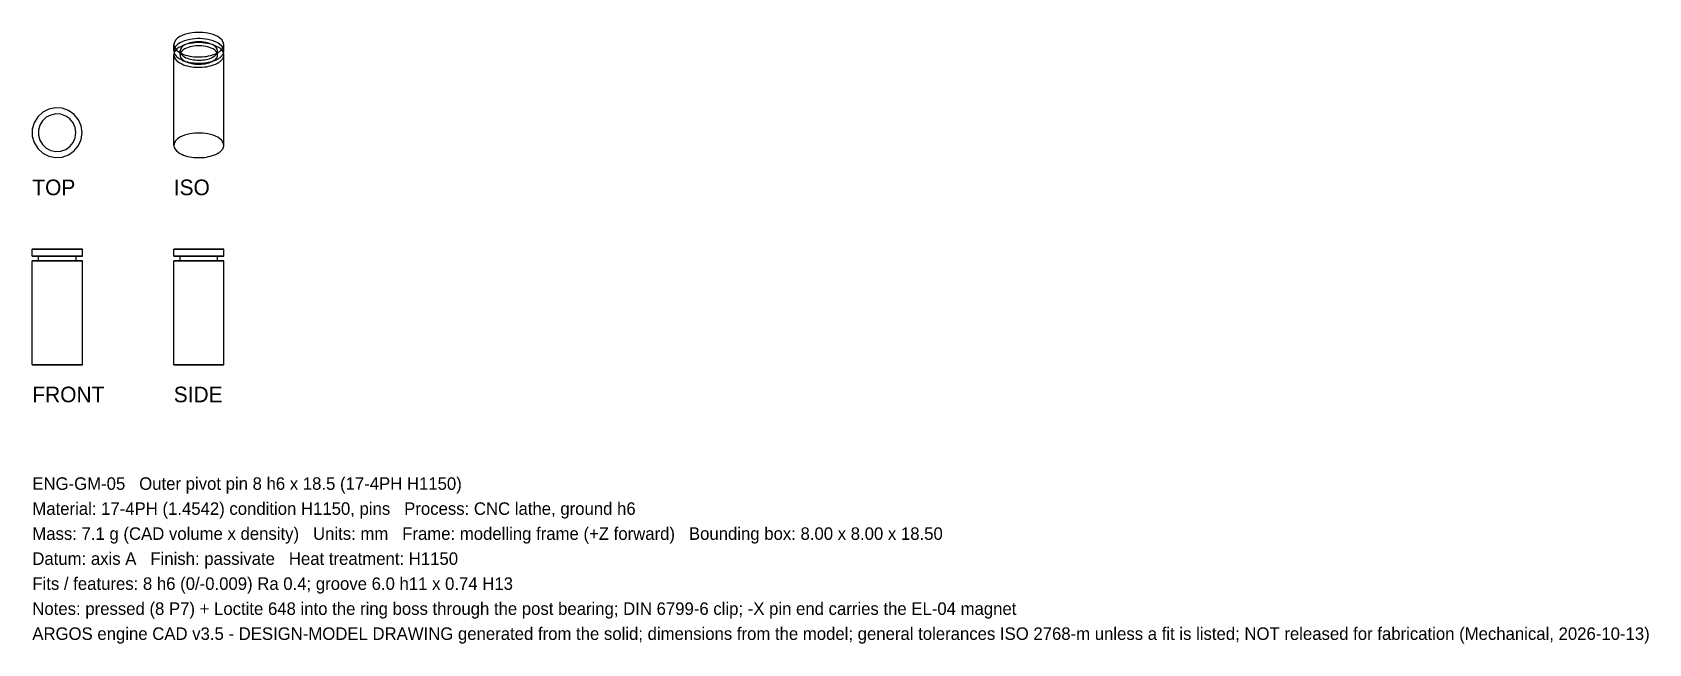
# Model space of a CAD drawing. Header units: millimetres. Extents: x 0 to 258, y -45 to 53.
import ezdxf

# ---------------------------------------------------------------- set-up
doc = ezdxf.new("R2010")
doc.units = ezdxf.units.MM
for name, color, linetype in [('FRONT_HIDDEN', 8, 'CONTINUOUS'), ('FRONT_VISIBLE', 7, 'Continuous'), ('ISO_HIDDEN', 8, 'CONTINUOUS'), ('ISO_VISIBLE', 7, 'Continuous'), ('SIDE_HIDDEN', 8, 'CONTINUOUS'), ('SIDE_VISIBLE', 7, 'Continuous'), ('TOP_HIDDEN', 8, 'CONTINUOUS'), ('TOP_VISIBLE', 7, 'Continuous')]:
    doc.layers.add(name, color=color, linetype=linetype)

msp = doc.modelspace()

# ---------------------------------------------------------------- linework, layer by layer
at = {"layer": 'FRONT_HIDDEN'}
for points in [[(8, 18.5), (7.65, 18.5), (7.3, 18.5), (6.96, 18.5), (6.61, 18.5), (6.26, 18.5), (5.91, 18.5), (5.57, 18.5), (5.22, 18.5), (4.87, 18.5), (4.52, 18.5), (4.17, 18.5), (3.83, 18.5), (3.48, 18.5), (3.13, 18.5), (2.78, 18.5), (2.43, 18.5), (2.09, 18.5), (1.74, 18.5), (1.39, 18.5), (1.04, 18.5), (0.7, 18.5), (0.35, 18.5), (0, 18.5)], [(8, 17.34), (7.65, 17.34), (7.3, 17.34), (6.96, 17.34), (6.61, 17.34), (6.26, 17.34), (5.91, 17.34), (5.57, 17.34), (5.22, 17.34), (4.87, 17.34), (4.52, 17.34), (4.17, 17.34), (3.83, 17.34), (3.48, 17.34), (3.13, 17.34), (2.78, 17.34), (2.43, 17.34), (2.09, 17.34), (1.74, 17.34), (1.39, 17.34), (1.04, 17.34), (0.7, 17.34), (0.35, 17.34), (0, 17.34)], [(8, 16.6), (7.65, 16.6), (7.3, 16.6), (6.96, 16.6), (6.61, 16.6), (6.26, 16.6), (5.91, 16.6), (5.57, 16.6), (5.22, 16.6), (4.87, 16.6), (4.52, 16.6), (4.17, 16.6), (3.83, 16.6), (3.48, 16.6), (3.13, 16.6), (2.78, 16.6), (2.43, 16.6), (2.09, 16.6), (1.74, 16.6), (1.39, 16.6), (1.04, 16.6), (0.7, 16.6), (0.35, 16.6), (0, 16.6)], [(7, 17.34), (6.74, 17.34), (6.48, 17.34), (6.22, 17.34), (5.96, 17.34), (5.7, 17.34), (5.43, 17.34), (5.17, 17.34), (4.91, 17.34), (4.65, 17.34), (4.39, 17.34), (4.13, 17.34), (3.87, 17.34), (3.61, 17.34), (3.35, 17.34), (3.09, 17.34), (2.83, 17.34), (2.57, 17.34), (2.3, 17.34), (2.04, 17.34), (1.78, 17.34), (1.52, 17.34), (1.26, 17.34), (1, 17.34)], [(1, 17.34), (1.26, 17.34), (1.52, 17.34), (1.78, 17.34), (2.04, 17.34), (2.3, 17.34), (2.57, 17.34), (2.83, 17.34), (3.09, 17.34), (3.35, 17.34), (3.61, 17.34), (3.87, 17.34), (4.13, 17.34), (4.39, 17.34), (4.65, 17.34), (4.91, 17.34), (5.17, 17.34), (5.43, 17.34), (5.7, 17.34), (5.96, 17.34), (6.22, 17.34), (6.48, 17.34), (6.74, 17.34), (7, 17.34)], [(7, 16.6), (6.74, 16.6), (6.48, 16.6), (6.22, 16.6), (5.96, 16.6), (5.7, 16.6), (5.43, 16.6), (5.17, 16.6), (4.91, 16.6), (4.65, 16.6), (4.39, 16.6), (4.13, 16.6), (3.87, 16.6), (3.61, 16.6), (3.35, 16.6), (3.09, 16.6), (2.83, 16.6), (2.57, 16.6), (2.3, 16.6), (2.04, 16.6), (1.78, 16.6), (1.52, 16.6), (1.26, 16.6), (1, 16.6)], [(1, 16.6), (1.26, 16.6), (1.52, 16.6), (1.78, 16.6), (2.04, 16.6), (2.3, 16.6), (2.57, 16.6), (2.83, 16.6), (3.09, 16.6), (3.35, 16.6), (3.61, 16.6), (3.87, 16.6), (4.13, 16.6), (4.39, 16.6), (4.65, 16.6), (4.91, 16.6), (5.17, 16.6), (5.43, 16.6), (5.7, 16.6), (5.96, 16.6), (6.22, 16.6), (6.48, 16.6), (6.74, 16.6), (7, 16.6)], [(8, 0), (7.65, 0), (7.3, 0), (6.96, 0), (6.61, 0), (6.26, 0), (5.91, 0), (5.57, 0), (5.22, 0), (4.87, 0), (4.52, 0), (4.17, 0), (3.83, 0), (3.48, 0), (3.13, 0), (2.78, 0), (2.43, 0), (2.09, 0), (1.74, 0), (1.39, 0), (1.04, 0), (0.7, 0), (0.35, 0), (0, 0)]]:
    msp.add_lwpolyline(points, dxfattribs=at)
at = {"layer": 'FRONT_VISIBLE'}
for points in [[(0, 18.5), (0.35, 18.5), (0.7, 18.5), (1.04, 18.5), (1.39, 18.5), (1.74, 18.5), (2.09, 18.5), (2.43, 18.5), (2.78, 18.5), (3.13, 18.5), (3.48, 18.5), (3.83, 18.5), (4.17, 18.5), (4.52, 18.5), (4.87, 18.5), (5.22, 18.5), (5.57, 18.5), (5.91, 18.5), (6.26, 18.5), (6.61, 18.5), (6.96, 18.5), (7.3, 18.5), (7.65, 18.5), (8, 18.5)], [(0, 17.34), (0, 18.5)], [(8, 17.34), (8, 18.5)], [(0, 17.34), (0.35, 17.34), (0.7, 17.34), (1.04, 17.34), (1.39, 17.34), (1.74, 17.34), (2.09, 17.34), (2.43, 17.34), (2.78, 17.34), (3.13, 17.34), (3.48, 17.34), (3.83, 17.34), (4.17, 17.34), (4.52, 17.34), (4.87, 17.34), (5.22, 17.34), (5.57, 17.34), (5.91, 17.34), (6.26, 17.34), (6.61, 17.34), (6.96, 17.34), (7.3, 17.34), (7.65, 17.34), (8, 17.34)], [(0, 16.6), (0.35, 16.6), (0.7, 16.6), (1.04, 16.6), (1.39, 16.6), (1.74, 16.6), (2.09, 16.6), (2.43, 16.6), (2.78, 16.6), (3.13, 16.6), (3.48, 16.6), (3.83, 16.6), (4.17, 16.6), (4.52, 16.6), (4.87, 16.6), (5.22, 16.6), (5.57, 16.6), (5.91, 16.6), (6.26, 16.6), (6.61, 16.6), (6.96, 16.6), (7.3, 16.6), (7.65, 16.6), (8, 16.6)], [(0, 0), (0, 16.6)], [(1, 16.6), (1, 17.34)], [(7, 16.6), (7, 17.34)], [(8, 0), (8, 16.6)], [(0, 0), (0.35, 0), (0.7, 0), (1.04, 0), (1.39, 0), (1.74, 0), (2.09, 0), (2.43, 0), (2.78, 0), (3.13, 0), (3.48, 0), (3.83, 0), (4.17, 0), (4.52, 0), (4.87, 0), (5.22, 0), (5.57, 0), (5.91, 0), (6.26, 0), (6.61, 0), (6.96, 0), (7.3, 0), (7.65, 0), (8, 0)]]:
    msp.add_lwpolyline(points, dxfattribs=at)
at = {"layer": 'ISO_HIDDEN'}
for points in [[(30.62, 50.19), (30.54, 50.59), (30.31, 50.95), (30.01, 51.23), (29.66, 51.47), (29.29, 51.66), (28.9, 51.81), (28.49, 51.93), (28.08, 52.02), (27.67, 52.09), (27.25, 52.13), (26.83, 52.15), (26.42, 52.15), (26, 52.13), (25.58, 52.09), (25.17, 52.02), (24.76, 51.93), (24.35, 51.81), (23.96, 51.66), (23.59, 51.47), (23.24, 51.23), (22.94, 50.95), (22.71, 50.59), (22.62, 50.19)], [(30.57, 49.86), (30.39, 50.21), (30.12, 50.5), (29.81, 50.73), (29.47, 50.92), (29.12, 51.08), (28.75, 51.21), (28.37, 51.31), (27.99, 51.39), (27.6, 51.45), (27.21, 51.49), (26.82, 51.51), (26.43, 51.51), (26.04, 51.49), (25.65, 51.45), (25.26, 51.39), (24.88, 51.31), (24.5, 51.21), (24.13, 51.08), (23.78, 50.92), (23.44, 50.73), (23.13, 50.5), (22.86, 50.21), (22.68, 49.86)], [(29.62, 50.19), (29.56, 50.49), (29.39, 50.76), (29.16, 50.97), (28.9, 51.15), (28.62, 51.29), (28.33, 51.4), (28.03, 51.49), (27.72, 51.56), (27.41, 51.61), (27.1, 51.64), (26.78, 51.66), (26.47, 51.66), (26.15, 51.64), (25.84, 51.61), (25.53, 51.56), (25.22, 51.49), (24.92, 51.4), (24.63, 51.29), (24.35, 51.15), (24.09, 50.97), (23.86, 50.76), (23.69, 50.49), (23.62, 50.19)], [(29.62, 49.54), (29.56, 49.85), (29.39, 50.11), (29.16, 50.33), (28.9, 50.5), (28.62, 50.64), (28.33, 50.76), (28.03, 50.85), (27.72, 50.92), (27.41, 50.97), (27.1, 51), (26.78, 51.02), (26.47, 51.02), (26.15, 51), (25.84, 50.97), (25.53, 50.92), (25.22, 50.85), (24.92, 50.76), (24.63, 50.64), (24.35, 50.5), (24.09, 50.33), (23.86, 50.11), (23.69, 49.85), (23.62, 49.54)], [(23.62, 50.19), (23.67, 49.94), (23.78, 49.71), (23.94, 49.52), (24.14, 49.36), (24.35, 49.22), (24.57, 49.11), (24.81, 49.01), (25.05, 48.93), (25.29, 48.86), (25.53, 48.81), (25.78, 48.77), (26.03, 48.74), (26.29, 48.72), (26.54, 48.71), (26.79, 48.71), (27.04, 48.72), (27.29, 48.75), (27.54, 48.78), (27.79, 48.83), (28.04, 48.88), (28.28, 48.95), (28.52, 49.04), (28.75, 49.14)], [(23.62, 49.54), (23.62, 50.19)], [(23.62, 49.54), (23.63, 49.48), (23.63, 49.43), (23.65, 49.37), (23.66, 49.31), (23.68, 49.26), (23.7, 49.21), (23.73, 49.16), (23.76, 49.11), (23.79, 49.06), (23.83, 49.01), (23.86, 48.97), (23.9, 48.92), (23.94, 48.88), (23.98, 48.84), (24.03, 48.8), (24.07, 48.77), (24.12, 48.73), (24.16, 48.7), (24.21, 48.67), (24.26, 48.63), (24.31, 48.6), (24.36, 48.57), (24.41, 48.55)], [(28.75, 49.14), (28.8, 49.17), (28.86, 49.2), (28.91, 49.23), (28.97, 49.26), (29.02, 49.3), (29.07, 49.33), (29.12, 49.37), (29.17, 49.4), (29.22, 49.44), (29.27, 49.48), (29.31, 49.53), (29.35, 49.57), (29.4, 49.62), (29.43, 49.67), (29.47, 49.72), (29.5, 49.77), (29.53, 49.83), (29.56, 49.88), (29.58, 49.94), (29.6, 50), (29.61, 50.06), (29.62, 50.12), (29.62, 50.19)], [(28.84, 48.55), (28.89, 48.57), (28.94, 48.6), (28.99, 48.63), (29.04, 48.67), (29.09, 48.7), (29.13, 48.73), (29.18, 48.77), (29.22, 48.8), (29.27, 48.84), (29.31, 48.88), (29.35, 48.92), (29.39, 48.97), (29.42, 49.01), (29.46, 49.06), (29.49, 49.11), (29.52, 49.16), (29.55, 49.21), (29.57, 49.26), (29.59, 49.31), (29.6, 49.37), (29.62, 49.43), (29.62, 49.48), (29.62, 49.54)], [(29.62, 49.54), (29.62, 50.19)], [(30.62, 35.09), (30.54, 35.5), (30.31, 35.85), (30.01, 36.14), (29.66, 36.38), (29.29, 36.56), (28.9, 36.71), (28.49, 36.83), (28.08, 36.93), (27.67, 36.99), (27.25, 37.04), (26.83, 37.06), (26.42, 37.06), (26, 37.04), (25.58, 36.99), (25.17, 36.93), (24.76, 36.83), (24.35, 36.71), (23.96, 36.56), (23.59, 36.38), (23.24, 36.14), (22.94, 35.85), (22.71, 35.5), (22.62, 35.09)]]:
    msp.add_lwpolyline(points, dxfattribs=at)
at = {"layer": 'ISO_VISIBLE'}
for points in [[(30.62, 51.2), (30.54, 51.6), (30.31, 51.96), (30.01, 52.24), (29.66, 52.48), (29.29, 52.67), (28.9, 52.82), (28.49, 52.94), (28.08, 53.03), (27.67, 53.1), (27.25, 53.14), (26.83, 53.16), (26.42, 53.16), (26, 53.14), (25.58, 53.1), (25.17, 53.03), (24.76, 52.94), (24.35, 52.82), (23.96, 52.67), (23.59, 52.48), (23.24, 52.24), (22.94, 51.96), (22.71, 51.6), (22.62, 51.2)], [(22.62, 51.2), (22.68, 50.87), (22.83, 50.57), (23.05, 50.31), (23.31, 50.09), (23.59, 49.91), (23.89, 49.76), (24.2, 49.63), (24.52, 49.52), (24.84, 49.43), (25.17, 49.36), (25.5, 49.31), (25.84, 49.26), (26.17, 49.24), (26.51, 49.23), (26.84, 49.23), (27.18, 49.25), (27.52, 49.28), (27.85, 49.32), (28.18, 49.38), (28.51, 49.46), (28.83, 49.55), (29.15, 49.67), (29.45, 49.8)], [(22.62, 50.19), (22.62, 51.2)], [(22.62, 50.19), (22.68, 49.86), (22.83, 49.56), (23.05, 49.3), (23.31, 49.09), (23.59, 48.9), (23.89, 48.75), (24.2, 48.62), (24.52, 48.51), (24.84, 48.42), (25.17, 48.35), (25.5, 48.3), (25.84, 48.26), (26.17, 48.23), (26.51, 48.22), (26.84, 48.22), (27.18, 48.24), (27.52, 48.27), (27.85, 48.31), (28.18, 48.37), (28.51, 48.45), (28.83, 48.54), (29.15, 48.66), (29.45, 48.79)], [(22.68, 49.86), (22.67, 49.85), (22.67, 49.84), (22.67, 49.82), (22.66, 49.81), (22.66, 49.8), (22.65, 49.78), (22.65, 49.77), (22.65, 49.75), (22.65, 49.74), (22.64, 49.73), (22.64, 49.71), (22.64, 49.7), (22.64, 49.68), (22.63, 49.67), (22.63, 49.66), (22.63, 49.64), (22.63, 49.63), (22.63, 49.61), (22.63, 49.6), (22.63, 49.58), (22.63, 49.57), (22.63, 49.56), (22.62, 49.54)], [(22.62, 49.54), (22.68, 49.21), (22.83, 48.91), (23.05, 48.66), (23.31, 48.44), (23.59, 48.26), (23.89, 48.1), (24.2, 47.98), (24.52, 47.87), (24.84, 47.78), (25.17, 47.71), (25.5, 47.65), (25.84, 47.61), (26.17, 47.59), (26.51, 47.57), (26.84, 47.58), (27.18, 47.59), (27.52, 47.62), (27.85, 47.67), (28.18, 47.73), (28.51, 47.8), (28.83, 47.9), (29.15, 48.01), (29.45, 48.15)], [(22.62, 35.09), (22.62, 49.54)], [(29.45, 49.8), (29.53, 49.84), (29.6, 49.88), (29.67, 49.92), (29.75, 49.96), (29.82, 50.01), (29.88, 50.05), (29.95, 50.1), (30.02, 50.15), (30.08, 50.21), (30.15, 50.26), (30.21, 50.32), (30.26, 50.38), (30.32, 50.44), (30.37, 50.51), (30.42, 50.57), (30.46, 50.64), (30.5, 50.72), (30.54, 50.79), (30.57, 50.87), (30.59, 50.95), (30.61, 51.03), (30.62, 51.11), (30.62, 51.2)], [(29.45, 48.79), (29.53, 48.83), (29.6, 48.87), (29.67, 48.91), (29.75, 48.95), (29.82, 49), (29.88, 49.04), (29.95, 49.09), (30.02, 49.14), (30.08, 49.2), (30.15, 49.25), (30.21, 49.31), (30.26, 49.37), (30.32, 49.43), (30.37, 49.5), (30.42, 49.56), (30.46, 49.63), (30.5, 49.71), (30.54, 49.78), (30.57, 49.86), (30.59, 49.94), (30.61, 50.02), (30.62, 50.1), (30.62, 50.19)], [(29.45, 48.15), (29.53, 48.19), (29.6, 48.23), (29.67, 48.27), (29.75, 48.31), (29.82, 48.35), (29.88, 48.4), (29.95, 48.45), (30.02, 48.5), (30.08, 48.55), (30.15, 48.61), (30.21, 48.66), (30.26, 48.72), (30.32, 48.79), (30.37, 48.85), (30.42, 48.92), (30.46, 48.99), (30.5, 49.06), (30.54, 49.14), (30.57, 49.22), (30.59, 49.3), (30.61, 49.38), (30.62, 49.46), (30.62, 49.54)], [(30.62, 49.54), (30.62, 49.56), (30.62, 49.57), (30.62, 49.58), (30.62, 49.6), (30.62, 49.61), (30.62, 49.63), (30.62, 49.64), (30.62, 49.66), (30.62, 49.67), (30.61, 49.68), (30.61, 49.7), (30.61, 49.71), (30.61, 49.73), (30.6, 49.74), (30.6, 49.75), (30.6, 49.77), (30.6, 49.78), (30.59, 49.8), (30.59, 49.81), (30.58, 49.82), (30.58, 49.84), (30.58, 49.85), (30.57, 49.86)], [(30.62, 50.19), (30.62, 51.2)], [(30.62, 35.09), (30.62, 49.54)], [(24.41, 48.55), (24.58, 48.46), (24.76, 48.38), (24.94, 48.32), (25.13, 48.26), (25.32, 48.21), (25.51, 48.17), (25.7, 48.14), (25.89, 48.11), (26.09, 48.09), (26.28, 48.07), (26.47, 48.07), (26.67, 48.07), (26.86, 48.07), (27.06, 48.08), (27.25, 48.1), (27.44, 48.12), (27.64, 48.15), (27.83, 48.19), (28.02, 48.23), (28.2, 48.29), (28.39, 48.35), (28.57, 48.42), (28.75, 48.5)], [(28.75, 48.5), (28.75, 48.5), (28.75, 48.5), (28.76, 48.5), (28.76, 48.51), (28.77, 48.51), (28.77, 48.51), (28.78, 48.51), (28.78, 48.51), (28.78, 48.52), (28.79, 48.52), (28.79, 48.52), (28.8, 48.52), (28.8, 48.52), (28.8, 48.53), (28.81, 48.53), (28.81, 48.53), (28.82, 48.53), (28.82, 48.54), (28.83, 48.54), (28.83, 48.54), (28.83, 48.54), (28.84, 48.54), (28.84, 48.55)], [(22.62, 35.09), (22.68, 34.76), (22.83, 34.47), (23.05, 34.21), (23.31, 33.99), (23.59, 33.81), (23.89, 33.66), (24.2, 33.53), (24.52, 33.42), (24.84, 33.33), (25.17, 33.26), (25.5, 33.2), (25.84, 33.16), (26.17, 33.14), (26.51, 33.12), (26.84, 33.13), (27.18, 33.14), (27.52, 33.17), (27.85, 33.22), (28.18, 33.28), (28.51, 33.36), (28.83, 33.45), (29.15, 33.56), (29.45, 33.7)], [(29.45, 33.7), (29.53, 33.74), (29.6, 33.78), (29.67, 33.82), (29.75, 33.86), (29.82, 33.91), (29.88, 33.95), (29.95, 34), (30.02, 34.05), (30.08, 34.1), (30.15, 34.16), (30.21, 34.22), (30.26, 34.28), (30.32, 34.34), (30.37, 34.4), (30.42, 34.47), (30.46, 34.54), (30.5, 34.61), (30.54, 34.69), (30.57, 34.77), (30.59, 34.85), (30.61, 34.93), (30.62, 35.01), (30.62, 35.09)]]:
    msp.add_lwpolyline(points, dxfattribs=at)
at = {"layer": 'SIDE_HIDDEN'}
for points in [[(30.62, 18.5), (30.28, 18.5), (29.93, 18.5), (29.58, 18.5), (29.23, 18.5), (28.89, 18.5), (28.54, 18.5), (28.19, 18.5), (27.84, 18.5), (27.49, 18.5), (27.15, 18.5), (26.8, 18.5), (26.45, 18.5), (26.1, 18.5), (25.76, 18.5), (25.41, 18.5), (25.06, 18.5), (24.71, 18.5), (24.36, 18.5), (24.02, 18.5), (23.67, 18.5), (23.32, 18.5), (22.97, 18.5), (22.62, 18.5)], [(30.62, 17.34), (30.28, 17.34), (29.93, 17.34), (29.58, 17.34), (29.23, 17.34), (28.89, 17.34), (28.54, 17.34), (28.19, 17.34), (27.84, 17.34), (27.49, 17.34), (27.15, 17.34), (26.8, 17.34), (26.45, 17.34), (26.1, 17.34), (25.76, 17.34), (25.41, 17.34), (25.06, 17.34), (24.71, 17.34), (24.36, 17.34), (24.02, 17.34), (23.67, 17.34), (23.32, 17.34), (22.97, 17.34), (22.62, 17.34)], [(30.62, 16.6), (30.28, 16.6), (29.93, 16.6), (29.58, 16.6), (29.23, 16.6), (28.89, 16.6), (28.54, 16.6), (28.19, 16.6), (27.84, 16.6), (27.49, 16.6), (27.15, 16.6), (26.8, 16.6), (26.45, 16.6), (26.1, 16.6), (25.76, 16.6), (25.41, 16.6), (25.06, 16.6), (24.71, 16.6), (24.36, 16.6), (24.02, 16.6), (23.67, 16.6), (23.32, 16.6), (22.97, 16.6), (22.62, 16.6)], [(29.62, 17.34), (29.36, 17.34), (29.1, 17.34), (28.84, 17.34), (28.58, 17.34), (28.32, 17.34), (28.06, 17.34), (27.8, 17.34), (27.54, 17.34), (27.28, 17.34), (27.02, 17.34), (26.76, 17.34), (26.49, 17.34), (26.23, 17.34), (25.97, 17.34), (25.71, 17.34), (25.45, 17.34), (25.19, 17.34), (24.93, 17.34), (24.67, 17.34), (24.41, 17.34), (24.15, 17.34), (23.89, 17.34), (23.62, 17.34)], [(23.62, 17.34), (23.76, 17.34), (23.89, 17.34), (24.02, 17.34), (24.15, 17.34), (24.28, 17.34), (24.41, 17.34), (24.54, 17.34), (24.67, 17.34), (24.8, 17.34), (24.93, 17.34), (25.06, 17.34), (25.19, 17.34), (25.32, 17.34), (25.45, 17.34), (25.58, 17.34), (25.71, 17.34), (25.84, 17.34), (25.97, 17.34), (26.1, 17.34), (26.23, 17.34), (26.36, 17.34), (26.49, 17.34), (26.62, 17.34)], [(29.62, 16.6), (29.36, 16.6), (29.1, 16.6), (28.84, 16.6), (28.58, 16.6), (28.32, 16.6), (28.06, 16.6), (27.8, 16.6), (27.54, 16.6), (27.28, 16.6), (27.02, 16.6), (26.76, 16.6), (26.49, 16.6), (26.23, 16.6), (25.97, 16.6), (25.71, 16.6), (25.45, 16.6), (25.19, 16.6), (24.93, 16.6), (24.67, 16.6), (24.41, 16.6), (24.15, 16.6), (23.89, 16.6), (23.62, 16.6)], [(23.62, 16.6), (23.76, 16.6), (23.89, 16.6), (24.02, 16.6), (24.15, 16.6), (24.28, 16.6), (24.41, 16.6), (24.54, 16.6), (24.67, 16.6), (24.8, 16.6), (24.93, 16.6), (25.06, 16.6), (25.19, 16.6), (25.32, 16.6), (25.45, 16.6), (25.58, 16.6), (25.71, 16.6), (25.84, 16.6), (25.97, 16.6), (26.1, 16.6), (26.23, 16.6), (26.36, 16.6), (26.49, 16.6), (26.62, 16.6)], [(26.62, 17.34), (26.76, 17.34), (26.89, 17.34), (27.02, 17.34), (27.15, 17.34), (27.28, 17.34), (27.41, 17.34), (27.54, 17.34), (27.67, 17.34), (27.8, 17.34), (27.93, 17.34), (28.06, 17.34), (28.19, 17.34), (28.32, 17.34), (28.45, 17.34), (28.58, 17.34), (28.71, 17.34), (28.84, 17.34), (28.97, 17.34), (29.1, 17.34), (29.23, 17.34), (29.36, 17.34), (29.49, 17.34), (29.62, 17.34)], [(26.62, 16.6), (26.76, 16.6), (26.89, 16.6), (27.02, 16.6), (27.15, 16.6), (27.28, 16.6), (27.41, 16.6), (27.54, 16.6), (27.67, 16.6), (27.8, 16.6), (27.93, 16.6), (28.06, 16.6), (28.19, 16.6), (28.32, 16.6), (28.45, 16.6), (28.58, 16.6), (28.71, 16.6), (28.84, 16.6), (28.97, 16.6), (29.1, 16.6), (29.23, 16.6), (29.36, 16.6), (29.49, 16.6), (29.62, 16.6)], [(30.62, 0), (30.28, 0), (29.93, 0), (29.58, 0), (29.23, 0), (28.89, 0), (28.54, 0), (28.19, 0), (27.84, 0), (27.49, 0), (27.15, 0), (26.8, 0), (26.45, 0), (26.1, 0), (25.76, 0), (25.41, 0), (25.06, 0), (24.71, 0), (24.36, 0), (24.02, 0), (23.67, 0), (23.32, 0), (22.97, 0), (22.62, 0)]]:
    msp.add_lwpolyline(points, dxfattribs=at)
at = {"layer": 'SIDE_VISIBLE'}
for points in [[(22.62, 18.5), (22.8, 18.5), (22.97, 18.5), (23.15, 18.5), (23.32, 18.5), (23.49, 18.5), (23.67, 18.5), (23.84, 18.5), (24.02, 18.5), (24.19, 18.5), (24.36, 18.5), (24.54, 18.5), (24.71, 18.5), (24.89, 18.5), (25.06, 18.5), (25.23, 18.5), (25.41, 18.5), (25.58, 18.5), (25.76, 18.5), (25.93, 18.5), (26.1, 18.5), (26.28, 18.5), (26.45, 18.5), (26.62, 18.5)], [(22.62, 17.34), (22.62, 18.5)], [(26.62, 18.5), (26.8, 18.5), (26.97, 18.5), (27.15, 18.5), (27.32, 18.5), (27.49, 18.5), (27.67, 18.5), (27.84, 18.5), (28.02, 18.5), (28.19, 18.5), (28.36, 18.5), (28.54, 18.5), (28.71, 18.5), (28.89, 18.5), (29.06, 18.5), (29.23, 18.5), (29.41, 18.5), (29.58, 18.5), (29.76, 18.5), (29.93, 18.5), (30.1, 18.5), (30.28, 18.5), (30.45, 18.5), (30.62, 18.5)], [(30.62, 17.34), (30.62, 18.5)], [(22.62, 17.34), (22.8, 17.34), (22.97, 17.34), (23.15, 17.34), (23.32, 17.34), (23.49, 17.34), (23.67, 17.34), (23.84, 17.34), (24.02, 17.34), (24.19, 17.34), (24.36, 17.34), (24.54, 17.34), (24.71, 17.34), (24.89, 17.34), (25.06, 17.34), (25.23, 17.34), (25.41, 17.34), (25.58, 17.34), (25.76, 17.34), (25.93, 17.34), (26.1, 17.34), (26.28, 17.34), (26.45, 17.34), (26.62, 17.34)], [(22.62, 16.6), (22.8, 16.6), (22.97, 16.6), (23.15, 16.6), (23.32, 16.6), (23.49, 16.6), (23.67, 16.6), (23.84, 16.6), (24.02, 16.6), (24.19, 16.6), (24.36, 16.6), (24.54, 16.6), (24.71, 16.6), (24.89, 16.6), (25.06, 16.6), (25.23, 16.6), (25.41, 16.6), (25.58, 16.6), (25.76, 16.6), (25.93, 16.6), (26.1, 16.6), (26.28, 16.6), (26.45, 16.6), (26.62, 16.6)], [(22.62, 0), (22.62, 16.6)], [(23.62, 16.6), (23.62, 17.34)], [(26.62, 17.34), (26.8, 17.34), (26.97, 17.34), (27.15, 17.34), (27.32, 17.34), (27.49, 17.34), (27.67, 17.34), (27.84, 17.34), (28.02, 17.34), (28.19, 17.34), (28.36, 17.34), (28.54, 17.34), (28.71, 17.34), (28.89, 17.34), (29.06, 17.34), (29.23, 17.34), (29.41, 17.34), (29.58, 17.34), (29.76, 17.34), (29.93, 17.34), (30.1, 17.34), (30.28, 17.34), (30.45, 17.34), (30.62, 17.34)], [(26.62, 16.6), (26.8, 16.6), (26.97, 16.6), (27.15, 16.6), (27.32, 16.6), (27.49, 16.6), (27.67, 16.6), (27.84, 16.6), (28.02, 16.6), (28.19, 16.6), (28.36, 16.6), (28.54, 16.6), (28.71, 16.6), (28.89, 16.6), (29.06, 16.6), (29.23, 16.6), (29.41, 16.6), (29.58, 16.6), (29.76, 16.6), (29.93, 16.6), (30.1, 16.6), (30.28, 16.6), (30.45, 16.6), (30.62, 16.6)], [(29.62, 16.6), (29.62, 17.34)], [(30.62, 0), (30.62, 16.6)], [(22.62, 0), (22.8, 0), (22.97, 0), (23.15, 0), (23.32, 0), (23.49, 0), (23.67, 0), (23.84, 0), (24.02, 0), (24.19, 0), (24.36, 0), (24.54, 0), (24.71, 0), (24.89, 0), (25.06, 0), (25.23, 0), (25.41, 0), (25.58, 0), (25.76, 0), (25.93, 0), (26.1, 0), (26.28, 0), (26.45, 0), (26.62, 0)], [(26.62, 0), (26.8, 0), (26.97, 0), (27.15, 0), (27.32, 0), (27.49, 0), (27.67, 0), (27.84, 0), (28.02, 0), (28.19, 0), (28.36, 0), (28.54, 0), (28.71, 0), (28.89, 0), (29.06, 0), (29.23, 0), (29.41, 0), (29.58, 0), (29.76, 0), (29.93, 0), (30.1, 0), (30.28, 0), (30.45, 0), (30.62, 0)]]:
    msp.add_lwpolyline(points, dxfattribs=at)
at = {"layer": 'TOP_HIDDEN'}
for points in [[(7.96, 37.12), (7.81, 38.19), (7.38, 39.19), (6.69, 40.04), (5.8, 40.67), (4.78, 41.03), (3.69, 41.11), (2.62, 40.88), (1.66, 40.38), (0.86, 39.64), (0.29, 38.71), (0, 37.66), (0, 36.57), (0.29, 35.52), (0.86, 34.59), (1.66, 33.85), (2.62, 33.35), (3.69, 33.12), (4.78, 33.2), (5.8, 33.56), (6.69, 34.19), (7.38, 35.04), (7.81, 36.04), (7.96, 37.12)], [(7.96, 37.12), (7.81, 38.19), (7.38, 39.19), (6.69, 40.04), (5.8, 40.67), (4.78, 41.03), (3.69, 41.11), (2.62, 40.88), (1.66, 40.38), (0.86, 39.64), (0.29, 38.71), (0, 37.66), (0, 36.57), (0.29, 35.52), (0.86, 34.59), (1.66, 33.85), (2.62, 33.35), (3.69, 33.12), (4.78, 33.2), (5.8, 33.56), (6.69, 34.19), (7.38, 35.04), (7.81, 36.04), (7.96, 37.12)], [(7.96, 37.12), (7.81, 38.19), (7.38, 39.19), (6.69, 40.04), (5.8, 40.67), (4.78, 41.03), (3.69, 41.11), (2.62, 40.88), (1.66, 40.38), (0.86, 39.64), (0.29, 38.71), (0, 37.66), (0, 36.57), (0.29, 35.52), (0.86, 34.59), (1.66, 33.85), (2.62, 33.35), (3.69, 33.12), (4.78, 33.2), (5.8, 33.56), (6.69, 34.19), (7.38, 35.04), (7.81, 36.04), (7.96, 37.12)], [(6.96, 37.12), (6.85, 37.93), (6.53, 38.67), (6.01, 39.31), (5.34, 39.78), (4.57, 40.05), (3.76, 40.11), (2.96, 39.94), (2.23, 39.57), (1.64, 39.01), (1.21, 38.31), (0.99, 37.52), (0.99, 36.71), (1.21, 35.92), (1.64, 35.22), (2.23, 34.66), (2.96, 34.29), (3.76, 34.12), (4.57, 34.18), (5.34, 34.45), (6.01, 34.92), (6.53, 35.56), (6.85, 36.31), (6.96, 37.12)], [(6.96, 37.12), (6.85, 37.93), (6.53, 38.67), (6.01, 39.31), (5.34, 39.78), (4.57, 40.05), (3.76, 40.11), (2.96, 39.94), (2.23, 39.57), (1.64, 39.01), (1.21, 38.31), (0.99, 37.52), (0.99, 36.71), (1.21, 35.92), (1.64, 35.22), (2.23, 34.66), (2.96, 34.29), (3.76, 34.12), (4.57, 34.18), (5.34, 34.45), (6.01, 34.92), (6.53, 35.56), (6.85, 36.31), (6.96, 37.12)]]:
    msp.add_lwpolyline(points, dxfattribs=at)
at = {"layer": 'TOP_VISIBLE'}
msp.add_lwpolyline([(7.96, 37.12), (7.81, 38.19), (7.38, 39.19), (6.69, 40.04), (5.8, 40.67), (4.78, 41.03), (3.69, 41.11), (2.62, 40.88), (1.66, 40.38), (0.86, 39.64), (0.29, 38.71), (0, 37.66), (0, 36.57), (0.29, 35.52), (0.86, 34.59), (1.66, 33.85), (2.62, 33.35), (3.69, 33.12), (4.78, 33.2), (5.8, 33.56), (6.69, 34.19), (7.38, 35.04), (7.81, 36.04), (7.96, 37.12)], dxfattribs=at)

# ---------------------------------------------------------------- texts
for s, p in [('ENG-GM-05   Outer pivot pin 8 h6 x 18.5 (17-4PH H1150)', (0, -20)), ('Material: 17-4PH (1.4542) condition H1150, pins   Process: CNC lathe, ground h6', (0, -24)), ('Mass: 7.1 g (CAD volume x density)   Units: mm   Frame: modelling frame (+Z forward)   Bounding box: 8.00 x 8.00 x 18.50', (0, -28)), ('Datum: axis A   Finish: passivate   Heat treatment: H1150', (0, -32)), ('Fits / features: 8 h6 (0/-0.009) Ra 0.4; groove 6.0 h11 x 0.74 H13', (0, -36)), ('Notes: pressed (8 P7) + Loctite 648 into the ring boss through the post bearing; DIN 6799-6 clip; -X pin end carries the EL-04 magnet', (0, -40)), ('ARGOS engine CAD v3.5 - DESIGN-MODEL DRAWING generated from the solid; dimensions from the model; general tolerances ISO 2768-m unless a fit is listed; NOT released for fabrication (Mechanical, 2026-10-13)', (0, -44))]:
    msp.add_text(s, height=2).set_placement(p)
at = {"layer": 'FRONT_VISIBLE'}
msp.add_text('FRONT', height=2.5, dxfattribs=at).set_placement((0, -6))
at = {"layer": 'ISO_VISIBLE'}
msp.add_text('ISO', height=2.5, dxfattribs=at).set_placement((22.62, 27.12))
at = {"layer": 'SIDE_VISIBLE'}
msp.add_text('SIDE', height=2.5, dxfattribs=at).set_placement((22.62, -6))
at = {"layer": 'TOP_VISIBLE'}
msp.add_text('TOP', height=2.5, dxfattribs=at).set_placement((0, 27.12))

doc.saveas('drawing.dxf')
